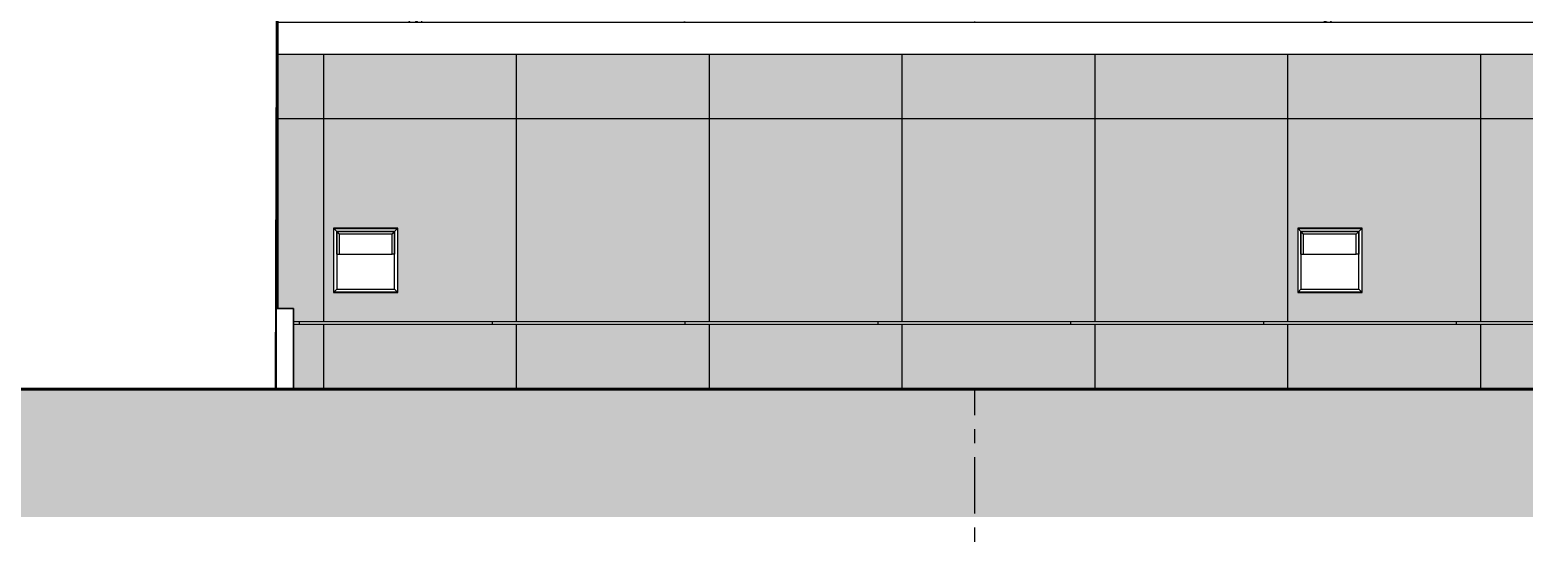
# Model space of a CAD drawing. Header units: millimetres. Extents: x 663313 to 1226001, y 1431724 to 1620898.
# Drawn here: x 852676 to 857326, y 1508335 to 1509922 of the extents above; entities that cross this region are included whole.
import ezdxf
from ezdxf.enums import TextEntityAlignment as Align

# ---------------------------------------------------------------- set-up
doc = ezdxf.new("R2010")
doc.units = ezdxf.units.MM
doc.set_wipeout_variables(frame=1)
for name, pattern in [('CENTER', [50.800000000000004, 31.75, -6.35, 6.35, -6.35]), ('DPA_Grid _ Level 100', [1000, 550, -160, 130, -160]), ('TA_GL_000.70000', [1.925, 0.7, -0.175, 0.175, -0.175, 0.7])]:
    doc.linetypes.add(name, pattern=pattern)
doc.layers.add('000 - 0_HIDE_OBJ_FRAMING_DEF_SUB', color=7, linetype='Continuous', plot=False)
for name, color, linetype in [('000 - 0_SYM_DWG_GRIDLINE_MAIN_COLOR_251', 7, 'Continuous'), ('000 - 0_SYM_DWG_GROUND_MAIN_COLOR_40', 7, 'Continuous'), ('000 - 0_SYM_DWG_SLOPE-SYM_TEXT_COLOR_3', 7, 'Continuous'), ('000 - CONCRETE_COL_HATCH_', 7, 'Continuous'), ('000 - CONCRETE_COL_WIPEOUT_', 7, 'Continuous'), ('000 - CONCRETE_EX_BUILDING_CUT_COLOR_5', 7, 'Continuous'), ('000 - CONCRETE_EX_BUILDING_MAIN_COLOR_1', 7, 'Continuous'), ('000 - CONCRETE_EX_BUILDING_WIPEOUT_', 7, 'Continuous'), ('000 - GRID', 7, 'CENTER')]:
    doc.layers.add(name, color=color, linetype=linetype)
doc.layers.add('000 - CONCRETE_EX_BUILDING_CUT_COLOR_40', color=7, linetype='Continuous', lineweight=120)
doc.layers.add('A-GENM', color=7, linetype='Continuous', lineweight=9)
doc.styles.add('Arial', font='arial.ttf')
doc.styles.add('TA', font='', dxfattribs={"height": 4.5})
doc.styles.get('TA').set_extended_font_data('Cordia New')
pattern_1 = [(0, (-38314.85896051279, -101200.0000000001), (35.282, 70.564), [7.823, -62.74100000000001])]
pattern_2 = [(90, (-40409.52796051279, -1.01863406598568e-10), (-600, 3.673940397442059e-14), [])]

# ---------------------------------------------------------------- blocks, each defined once
blk = doc.blocks.new('DPA_CP_Fence Type D _4150_ - Fence Post Left-Right w MRTA Logo-24314260-ENT 4 ELE-2 sheet')
at = {"layer": '000 - CONCRETE_EX_BUILDING_MAIN_COLOR_1', "color": 7}
for p, q in [((-145914.305634116, 103125.0000000002), (-145914.305634116, 101450.0000000002)), ((-145914.305634116, 103125.0000000001), (-145839.305634116, 103125.0000000001)), ((-145839.305634116, 103125.0000000001), (-145764.305634116, 103125.0000000001)), ((-145764.305634116, 101450.0000000002), (-145764.305634116, 103125.0000000002)), ((-145864.3056341159, 103025.0000000002), (-145864.3056341159, 101475.0000000002)), ((-145814.3056341159, 101475.0000000002), (-145814.3056341159, 103025.0000000002)), ((-145840.8056341158, 102365.4817442895), (-145840.8056341159, 102370.0000000001)), ((-145837.8056341158, 102370.0000000001), (-145837.8056341159, 102365.4817442895)), ((-145840.8056341159, 102249.9999999783), (-145840.8056341159, 102313.7375508806)), ((-145837.8056341159, 102313.7375508806), (-145837.8056341159, 102249.9999999783)), ((-145840.8056341159, 102186.2624490033), (-145840.8056341159, 102249.9999999783)), ((-145837.8056341159, 102249.9999999783), (-145837.8056341159, 102186.2624490033)), ((-145840.8056341159, 102130.0000000001), (-145840.8056341159, 102134.5182557106)), ((-145837.8056341159, 102134.5182557106), (-145837.8056341158, 102130.0000000001))]:
    blk.add_line(p, q, dxfattribs=at)
at = {"layer": '000 - CONCRETE_EX_BUILDING_MAIN_COLOR_1', "color": 7, "lineweight": 70}
for p, q in [((-145840.3056341159, 103025.0000000001), (-145840.3056341159, 101475.0000000001)), ((-145838.3056341158, 103025.0000000001), (-145840.3056341159, 103025.0000000001)), ((-145838.3056341158, 101475.0000000001), (-145838.3056341158, 103025.0000000001)), ((-145837.8056341159, 102365.4817442895), (-145840.8056341159, 102365.4817442895)), ((-145840.8056341159, 102365.4817442895), (-145840.8056341159, 102313.7375508806)), ((-145837.8056341159, 102313.7375508806), (-145837.8056341159, 102365.4817442895)), ((-145840.8056341159, 102313.7375508806), (-145837.8056341159, 102313.7375508806)), ((-145837.8056341159, 102186.2624490033), (-145840.8056341159, 102186.2624490033)), ((-145840.8056341159, 102186.2624490033), (-145840.8056341159, 102134.5182557106)), ((-145837.8056341159, 102134.5182557106), (-145837.8056341159, 102186.2624490033)), ((-145840.8056341159, 102134.5182557106), (-145837.8056341159, 102134.5182557106)), ((-145840.3056341159, 101475.0000000001), (-145838.3056341158, 101475.0000000001))]:
    blk.add_line(p, q, dxfattribs=at)
at = {"layer": '000 - CONCRETE_EX_BUILDING_MAIN_COLOR_1', "color": 7, "flags": 128}
for points in [[(-145914.3056341161, 103125.0000000002), (-145910.2467086969, 103127.9192107303), (-145906.0742926918, 103130.6737726782), (-145901.7950610762, 103133.2592791323), (-145897.4158597078, 103135.6715938338), (-145892.9436943746, 103137.906857594), (-145888.3857195872, 103139.9614944674), (-145883.7492271329, 103141.8322174736), (-145879.0416344106, 103143.5160338547), (-145874.2704725644, 103145.0102498636), (-145869.4433744354, 103146.3124750736), (-145864.5680623509, 103147.4206262022), (-145859.6523357703, 103148.3329304438), (-145854.7040588075, 103149.0479283062), (-145849.73114765, 103149.5644759456), (-145844.7415578947, 103149.8817469958), (-145839.7432718211, 103149.9992338908), (-145839.305634116, 103150.0000000002)], [(-145839.305634116, 103150.0000000002), (-145834.3069673427, 103149.9000133328), (-145829.3162973698, 103149.600213288), (-145824.3416082049, 103149.1010794819), (-145819.3908582893, 103148.4034104222), (-145814.4719677666, 103147.5083222304), (-145809.5928058126, 103146.4172468567), (-145804.7611780455, 103145.1319297891), (-145799.984814039, 103143.6544272605), (-145795.2713549566, 103141.9871029599), (-145790.6283413274, 103140.1326242506), (-145786.0632009828, 103138.0939579027), (-145781.5832371733, 103135.8743653476), (-145777.1956168856, 103133.4773974599), (-145772.9073593759, 103130.9068888769), (-145768.7253249416, 103128.1669518639), (-145764.6562039457, 103125.2619697357), (-145764.305634116, 103125.0000000002)], [(-145864.3056341159, 103025.0000000002), (-145864.2856367825, 103025.9997333549), (-145864.2256767735, 103026.9978673494), (-145864.1258500123, 103027.9928051824), (-145863.9863162003, 103028.9829551656), (-145863.807298562, 103029.9667332701), (-145863.5890834872, 103030.9425656609), (-145863.3320200737, 103031.9088912143), (-145863.036519568, 103032.8641640156), (-145862.7030547079, 103033.8068558321), (-145862.332158966, 103034.7354585579), (-145861.9244256965, 103035.6484866269), (-145861.4805071854, 103036.5444793887), (-145861.0011136079, 103037.4220034463), (-145860.4870118913, 103038.2796549482), (-145859.9390244887, 103039.1160618351)], [(-145859.358028063, 103039.9298860343), (-145858.7449520847, 103040.7198256007), (-145858.1007773445, 103041.4846167995), (-145857.4265343844, 103042.223036128), (-145856.7233018496, 103042.9339022727), (-145855.992204762, 103043.6160779995), (-145855.234412721, 103044.2684719727), (-145854.4511380321, 103044.8900405011), (-145853.6436337678, 103045.4797892077), (-145852.8131917627, 103046.0367746204), (-145851.9611405467, 103046.5601056813), (-145851.0888432203, 103047.0489451723), (-145850.1976952729, 103047.5025110546), (-145849.2891223511, 103047.9200777195), (-145848.3645779779, 103048.3009771494), (-145847.4255412269, 103048.6445999864)], [(-145846.4735143568, 103048.9503965074), (-145845.5100204072, 103049.2178775032), (-145844.5366007632, 103049.4466150611), (-145843.5548126884, 103049.6362432499), (-145842.5662268344, 103049.786458705), (-145841.5724247276, 103049.8970211136), (-145840.5749962393, 103049.9677535996), (-145839.5755370424, 103049.998543006), (-145838.5756460584, 103049.9893400762), (-145837.5769228996, 103049.9401595332), (-145836.5809653099, 103049.8510800552), (-145835.5893666092, 103049.7222441503), (-145834.6037131436, 103049.5538579287), (-145833.6255817486, 103049.3461907722), (-145832.6565372257, 103049.099574904), (-145831.6981298394, 103048.814404857), (-145830.7518928372, 103048.4911368423), (-145829.8193399963, 103048.1302880199), (-145828.9019632023, 103047.7324356709), (-145828.0012300624, 103047.298216274), (-145827.1185815576, 103046.8283244879), (-145826.2554297371, 103046.323512039), (-145825.4131554596, 103045.7845865197), (-145824.5931061846, 103045.2124100957), (-145823.7965938156, 103044.6078981273), (-145823.0248926027, 103043.9720177047), (-145822.2792371032, 103043.305786101), (-145821.5608202069, 103042.6102691445), (-145820.8707912274, 103041.886579514), (-145820.210254064, 103041.1358749586), (-145819.5802654352, 103040.3593564453), (-145818.9818331885, 103039.5582662383), (-145818.4159146876, 103038.7338859109), (-145817.8834152817, 103037.8875342957), (-145817.385186856, 103037.0205653749), (-145816.9220264699, 103036.1343661138), (-145816.4946750811, 103035.230354242), (-145816.1038163607, 103034.3099759858), (-145815.7500755992, 103033.3747037541), (-145815.4340187064, 103032.4260337829), (-145815.156151306, 103031.4654837417), (-145814.9169179264, 103030.4945903058), (-145814.7167012901, 103029.5149066976), (-145814.555821701, 103028.5280002017), (-145814.4345365319, 103027.5354496581), (-145814.3530398136, 103026.5388429359), (-145814.3114619231, 103025.5397743933)], [(-145832.1377538752, 101451.049603493), (-145833.1012478246, 101450.7821224972), (-145834.0746674687, 101450.5533849393), (-145835.0564555434, 101450.3637567505), (-145836.0450413975, 101450.2135412954), (-145837.0388435043, 101450.1029788867), (-145838.0362719926, 101450.0322464008), (-145839.0357311894, 101450.0014569944), (-145840.0356221735, 101450.0106599242), (-145841.0343453323, 101450.0598404672), (-145842.030302922, 101450.1489199452), (-145843.0219016227, 101450.2777558501), (-145844.0075550883, 101450.4461420717), (-145844.9856864833, 101450.6538092282), (-145845.9547310061, 101450.9004250964), (-145846.9131383924, 101451.1855951434), (-145847.8593753947, 101451.508863158), (-145848.7919282356, 101451.8697119805), (-145849.7093050296, 101452.2675643295), (-145850.6100381694, 101452.7017837264), (-145851.4926866743, 101453.1716755125), (-145852.3558384948, 101453.6764879614), (-145853.1981127722, 101454.2154134807), (-145854.0181620473, 101454.7875899047), (-145854.8146744163, 101455.3921018731), (-145855.5863756291, 101456.0279822957), (-145856.3320311286, 101456.6942138994), (-145857.050448025, 101457.3897308559), (-145857.7404770044, 101458.1134204864), (-145858.4010141679, 101458.8641250418), (-145859.0310027967, 101459.640643555), (-145859.6294350434, 101460.4417337621), (-145860.1953535442, 101461.2661140895), (-145860.7278529502, 101462.1124657047), (-145861.2260813758, 101462.9794346255), (-145861.689241762, 101463.8656338866), (-145862.1165931507, 101464.7696457584), (-145862.5074518712, 101465.6900240146), (-145862.8611926326, 101466.6252962463), (-145863.1772495254, 101467.5739662175), (-145863.4551169259, 101468.5345162587), (-145863.6943503054, 101469.5054096946), (-145863.8945669418, 101470.4850933028), (-145864.055446531, 101471.4719997987), (-145864.1767316999, 101472.4645503423), (-145864.2582284183, 101473.4611570644), (-145864.2998063088, 101474.4602256071)], [(-145819.2532401688, 101460.0701139661), (-145819.8663161471, 101459.2801743997), (-145820.5104908874, 101458.5153832009), (-145821.1847338474, 101457.7769638724), (-145821.8879663823, 101457.0660977277), (-145822.6190634699, 101456.3839220009), (-145823.376855511, 101455.7315280277), (-145824.1601301999, 101455.1099594993), (-145824.9676344641, 101454.5202107927), (-145825.7980764692, 101453.96322538), (-145826.6501276851, 101453.4398943191), (-145827.5224250116, 101452.9510548281), (-145828.413572959, 101452.4974889458), (-145829.3221458808, 101452.0799222809), (-145830.246690254, 101451.699022851), (-145831.185727005, 101451.355400014)], [(-145814.3056341159, 101475.0000000002), (-145814.3256314494, 101474.0002666455), (-145814.3855914584, 101473.002132651), (-145814.4854182196, 101472.007194818), (-145814.6249520316, 101471.0170448348), (-145814.8039696699, 101470.0332667303), (-145815.0221847446, 101469.0574343395), (-145815.2792481582, 101468.0911087861), (-145815.5747486639, 101467.1358359848), (-145815.908213524, 101466.1931441683), (-145816.2791092659, 101465.2645414425), (-145816.6868425354, 101464.3515133735), (-145817.1307610465, 101463.4555206116), (-145817.610154624, 101462.5779965541), (-145818.1242563406, 101461.7203450522), (-145818.6722437432, 101460.8839381653)]]:
    blk.add_lwpolyline(points, dxfattribs=at)
at = {"layer": '000 - CONCRETE_EX_BUILDING_MAIN_COLOR_1', "color": 7, "lineweight": 70}
for centre, radius, start, end in [((-145839.3056341158, 103025.0000000001), 25, 0, 180), ((-145839.3056341158, 103025.0000000001), 24.9999999999709, 180, 0), ((-145839.3056341158, 101475.0000000001), 25, 0, 180), ((-145839.3056341158, 101475.0000000001), 24.9999999999709, 180, 0)]:
    blk.add_arc(centre, radius, start, end, dxfattribs=at)
blk = doc.blocks.new('Rectangular Mullion - Mullion_Beam 300x400-20190462-ENT 4 ELE-2 sheet')
at = {"layer": '000 - CONCRETE_EX_BUILDING_MAIN_COLOR_1', "color": 7, "lineweight": 35}
for p, q in [((-145989.3056341159, 101450.0000000001), (-145989.3056341159, 101200.0000000001)), ((-145689.3056341159, 101450.0000000001), (-145989.3056341159, 101450.0000000001)), ((-145689.3056341159, 101200.0000000001), (-145689.3056341159, 101450.0000000001))]:
    blk.add_line(p, q, dxfattribs=at)
blk = doc.blocks.new('DPA_LIGHTING_WALL MOUNT_WLL711_A - PASITO_Asymmetrical 150_x90_-23669883-ENT 4 ELE-2 sheet')
at = {"layer": '000 - CONCRETE_EX_BUILDING_MAIN_COLOR_1', "color": 7}
for p, q in [((-136364.1887421371, 101700.0000000001), (-136564.188742137, 101700.0000000001)), ((-136564.188742137, 101700.0000000001), (-136564.188742137, 101500.0000000001)), ((-136563.188742137, 101501.0000000001), (-136563.188742137, 101699.0000000001)), ((-136554.188742137, 101690.0000000001), (-136563.188742137, 101699.0000000001)), ((-136563.188742137, 101699.0000000001), (-136365.1887421371, 101699.0000000001)), ((-136554.188742137, 101690.0000000001), (-136554.188742137, 101510.0000000001)), ((-136374.1887421371, 101690.0000000001), (-136554.188742137, 101690.0000000001)), ((-136554.188742137, 101690.0000000001), (-136374.1887421371, 101690.0000000001)), ((-136554.188742137, 101690.0000000001), (-136547.0360410173, 101681.0205778178)), ((-136554.188742137, 101619.474784408), (-136554.188742137, 101690.0000000001)), ((-136382.0360410173, 101681.0205778178), (-136547.0360410173, 101681.0205778178)), ((-136547.0360410173, 101681.0205778178), (-136547.0360410173, 101619.4383100084)), ((-136382.0360410173, 101681.0205778178), (-136374.1887421371, 101690.0000000001)), ((-136382.0360410173, 101619.4383100084), (-136382.0360410173, 101681.0205778178)), ((-136365.1887421371, 101699.0000000001), (-136374.1887421371, 101690.0000000001)), ((-136374.1887421371, 101510.0000000001), (-136374.1887421371, 101690.0000000001)), ((-136374.1887421371, 101690.0000000001), (-136374.1887421371, 101619.474784408)), ((-136365.1887421371, 101699.0000000001), (-136365.1887421371, 101501.0000000001)), ((-136364.1887421371, 101500.0000000001), (-136364.1887421371, 101700.0000000001)), ((-136554.188742137, 101619.474784408), (-136547.0360410173, 101619.4383100084)), ((-136547.0360410173, 101619.4383100084), (-136382.0360410173, 101619.4383100084)), ((-136374.1887421371, 101619.474784408), (-136382.0360410173, 101619.4383100084)), ((-136564.188742137, 101500.0000000001), (-136364.1887421371, 101500.0000000001)), ((-136563.188742137, 101501.0000000001), (-136554.188742137, 101510.0000000001)), ((-136365.1887421371, 101501.0000000001), (-136563.188742137, 101501.0000000001)), ((-136554.188742137, 101510.0000000001), (-136374.1887421371, 101510.0000000001)), ((-136365.1887421371, 101501.0000000001), (-136374.1887421371, 101510.0000000001))]:
    blk.add_line(p, q, dxfattribs=at)
blk = doc.blocks.new('A$Cc320a9d8')
at = {"layer": '000 - CONCRETE_EX_BUILDING_MAIN_COLOR_1', "color": 7}
blk.add_line((-39984.78632178856, 249.9999999999854), (-39984.78632178856, 1800.000000000015), dxfattribs=at)
at = {"color": 7}
blk.add_wipeout([(-18104.78632172384, 1140), (-18104.786321723608, 1140), (-18104.786321723608, 1140), (-19434.814933882524, 1140), (-19434.814933882524, 1299.9980868294078), (-20184.814933882524, 1299.9980868294078), (-20184.814933882524, 1140), (-39788.1593641478, 1140), (-39788.159364147796, 1.9999999999417923), (-18054.78632172361, 1.9999999999417923), (-18054.786321723608, 199.9999999999709), (-18064.78632172128, 199.9999999999709), (-18064.78632172128, 209.99999999996726), (-18054.786321723608, 209.99999999996726), (-18054.786321723608, 840), (-18104.78632172384, 840)], dxfattribs=at).dxf.layer = '000 - CONCRETE_EX_BUILDING_WIPEOUT_'
at = {"layer": '000 - CONCRETE_EX_BUILDING_MAIN_COLOR_1'}
h = blk.add_hatch(dxfattribs=at)
h.set_pattern_fill('FP_24', style=0, pattern_type=2)
h.set_pattern_definition(pattern_1)
h.paths.add_polyline_path([(-28403.65635037771, 840.000000000131), (-20910.00474253879, 840.000000000131), (-20910.00474253879, 1040.000000000131), (-39781.99358223588, 1040.000000000131), (-39781.99358223588, 840.000000000131), (-28518.52394278976, 840.000000000131)])
h = blk.add_hatch(dxfattribs=at)
h.set_pattern_fill('FP_29', style=0, pattern_type=2)
h.set_pattern_definition(pattern_2)
h.paths.add_polyline_path([(-28403.65635037771, 840.000000000131), (-20910.00474253879, 840.000000000131), (-20910.00474253879, 1040.000000000131), (-39781.99358223588, 1040.000000000131), (-39781.99358223588, 840.000000000131), (-28518.52394278976, 840.000000000131)])
h = blk.add_hatch(dxfattribs=at)
h.set_pattern_fill('FP_24', style=0, pattern_type=2)
h.set_pattern_definition(pattern_1)
h.paths.add_polyline_path([(-31275.3461606768, 1.309672370553017e-10), (-22479.55273119593, 1.309672370553017e-10), (-22479.55273119593, 10.00000000011642), (-22029.55273119593, 10.00000000011642), (-22029.55273119593, 1.309672370553017e-10), (-20810.00474253856, 1.309672370553017e-10), (-20810.00474253856, 200.000000000131), (-39734.62859462854, 200.000000000131), (-39734.62859462854, 1.309672370553017e-10), (-34179.55273119593, 1.309672370553017e-10), (-34179.55273119593, 10.00000000011642), (-33729.55273119593, 10.00000000011642), (-33729.55273119593, 1.309672370553017e-10), (-31390.21375308884, 1.309672370553017e-10)])
h.paths.add_polyline_path([(-33342.96282409201, 210.000000000131), (-20810.00474253856, 210.000000000131), (-20810.00474253856, 840.000000000131), (-39781.99358223588, 840.000000000131), (-39781.99358223588, 250.0000000001164), (-39734.62859462854, 250.0000000001164), (-39734.62859462854, 210.000000000131), (-33410.51170264976, 210.000000000131)])
h.paths.add_polyline_path([(-39410.51170264976, 301.000000000131), (-39608.51170264999, 301.000000000131), (-39608.51170264999, 499.0000000001164), (-39410.51170264976, 499.0000000001164), (-39410.51170264976, 310.0000000001019)])
h.paths.add_polyline_path([(-36599.51170264976, 301.000000000131), (-36608.51170264976, 301.000000000131), (-36608.51170264976, 499.000000000131), (-36410.51170264976, 499.000000000131), (-36410.51170264976, 301.000000000131), (-36419.51170264976, 301.000000000131)])
h.paths.add_polyline_path([(-30608.51170264976, 301.000000000131), (-30608.51170264976, 499.000000000131), (-30410.51170264976, 499.000000000131), (-30410.51170264976, 301.000000000131), (-30599.51170264976, 301.000000000131)])
h.paths.add_polyline_path([(-27608.51170264976, 301.0000000001601), (-27608.51170264976, 499.0000000001455), (-27410.51170264976, 499.0000000001455), (-27410.51170264976, 301.0000000001601), (-27599.51170264976, 301.0000000001601)])
h.paths.add_polyline_path([(-33410.51170264976, 301.0000000001601), (-33608.51170264976, 301.0000000001601), (-33608.51170264976, 499.0000000001455), (-33410.51170264976, 499.0000000001455), (-33410.51170264976, 310.0000000001455)])
h.paths.add_polyline_path([(-24608.51170264976, 301.0000000001601), (-24608.51170264976, 499.0000000001746), (-24410.51170264976, 499.0000000001746), (-24410.51170264976, 301.0000000001601), (-24599.51170264976, 301.0000000001601)])
h.paths.add_polyline_path([(-21419.51170264976, 301.0000000001746), (-21608.51170264976, 301.0000000001746), (-21608.51170264976, 499.0000000001892), (-21410.51170264976, 499.0000000001892), (-21410.51170264976, 301.0000000001746)])
h = blk.add_hatch(dxfattribs=at)
h.set_pattern_fill('FP_29', style=0, pattern_type=2)
h.set_pattern_definition(pattern_2)
h.paths.add_polyline_path([(-31275.3461606768, 1.309672370553017e-10), (-22479.55273119593, 1.309672370553017e-10), (-22479.55273119593, 10.00000000011642), (-22029.55273119593, 10.00000000011642), (-22029.55273119593, 1.309672370553017e-10), (-20810.00474253856, 1.309672370553017e-10), (-20810.00474253856, 200.000000000131), (-39734.62859462854, 200.000000000131), (-39734.62859462854, 1.309672370553017e-10), (-34179.55273119593, 1.309672370553017e-10), (-34179.55273119593, 10.00000000011642), (-33729.55273119593, 10.00000000011642), (-33729.55273119593, 1.309672370553017e-10), (-31390.21375308884, 1.309672370553017e-10)])
h.paths.add_polyline_path([(-33342.96282409201, 210.000000000131), (-20810.00474253856, 210.000000000131), (-20810.00474253856, 840.000000000131), (-39781.99358223588, 840.000000000131), (-39781.99358223588, 250.0000000001164), (-39734.62859462854, 250.0000000001164), (-39734.62859462854, 210.000000000131), (-33410.51170264976, 210.000000000131)])
h.paths.add_polyline_path([(-39410.51170264976, 301.000000000131), (-39608.51170264999, 301.000000000131), (-39608.51170264999, 499.0000000001164), (-39410.51170264976, 499.0000000001164), (-39410.51170264976, 310.0000000001019)])
h.paths.add_polyline_path([(-36599.51170264976, 301.000000000131), (-36608.51170264976, 301.000000000131), (-36608.51170264976, 499.000000000131), (-36410.51170264976, 499.000000000131), (-36410.51170264976, 301.000000000131), (-36419.51170264976, 301.000000000131)])
h.paths.add_polyline_path([(-30608.51170264976, 301.000000000131), (-30608.51170264976, 499.000000000131), (-30410.51170264976, 499.000000000131), (-30410.51170264976, 301.000000000131), (-30599.51170264976, 301.000000000131)])
h.paths.add_polyline_path([(-27608.51170264976, 301.0000000001601), (-27608.51170264976, 499.0000000001455), (-27410.51170264976, 499.0000000001455), (-27410.51170264976, 301.0000000001601), (-27599.51170264976, 301.0000000001601)])
h.paths.add_polyline_path([(-33410.51170264976, 301.0000000001601), (-33608.51170264976, 301.0000000001601), (-33608.51170264976, 499.0000000001455), (-33410.51170264976, 499.0000000001455), (-33410.51170264976, 310.0000000001455)])
h.paths.add_polyline_path([(-24608.51170264976, 301.0000000001601), (-24608.51170264976, 499.0000000001746), (-24410.51170264976, 499.0000000001746), (-24410.51170264976, 301.0000000001601), (-24599.51170264976, 301.0000000001601)])
h.paths.add_polyline_path([(-21419.51170264976, 301.0000000001746), (-21608.51170264976, 301.0000000001746), (-21608.51170264976, 499.0000000001892), (-21410.51170264976, 499.0000000001892), (-21410.51170264976, 301.0000000001746)])
h = blk.add_hatch(dxfattribs=at)
h.set_pattern_fill('FP_30', style=0, pattern_type=2)
h.set_pattern_definition([(90, (-39884.7859605127, -1.01863406598568e-10), (-600, 3.673940397442059e-14), [])])
h.paths.add_polyline_path([(-29667.1998669093, 200.000000000131), (-20820.00474253809, 200.000000000131), (-20820.00474253856, 210.000000000131), (-39734.62859462854, 210.000000000131), (-39734.62859462854, 200.000000000131), (-29896.93505173316, 200.000000000131)])
at = {"color": 7}
blk.add_lwpolyline([(-18104.78632172383, 1140), (-18104.7863217236, 1140), (-18104.7863217236, 1140), (-19434.81493388252, 1140), (-19434.81493388252, 1299.998086829408), (-20184.81493388252, 1299.998086829408), (-20184.81493388252, 1140), (-39788.1593641478, 1140), (-39788.15936414779, 1.999999999941792), (-18054.7863217236, 1.999999999941792), (-18054.7863217236, 199.9999999999709), (-18064.78632172127, 199.9999999999709), (-18064.78632172127, 209.9999999999709), (-18054.7863217236, 209.9999999999709), (-18054.7863217236, 840), (-18104.78632172383, 840)], close=True, dxfattribs=at)
at = {"layer": '000 - 0_HIDE_OBJ_FRAMING_DEF_SUB', "color": 7, "linetype": 'DPA_Grid _ Level 100'}
blk.add_line((-52850.23139427649, 0), (0, 0), dxfattribs=at)
at = {"layer": '000 - CONCRETE_EX_BUILDING_MAIN_COLOR_1', "color": 7}
for p, q in [((-39781.99358223588, 249.9999999999854), (-39781.99358223588, 5610)), ((-39784.78632178833, 1800.000000000015), (-39784.78632178833, 249.9999999999854)), ((-20860.00474253856, 1040.000000000015), (-39781.99358223588, 1040.000000000015)), ((-20810.00474253856, 840), (-39781.99358223588, 840)), ((-39734.62859462854, 210.0000000000146), (-20810.00474253856, 210.0000000000146)), ((-20810.00474253856, 200.0000000000146), (-39734.62859462854, 200.0000000000146))]:
    blk.add_line(p, q, dxfattribs=at)
at = {"layer": 'A-GENM', "color": 7}
blk.add_line((-15675.63411691587, 1.999999999941792), (-53101.68953156695, 1.999999999941792), dxfattribs=at)
at = {"layer": '000 - CONCRETE_EX_BUILDING_MAIN_COLOR_1', "color": 7, "lineweight": 70}
blk.add_blockref('DPA_CP_Fence Type D _4150_ - Fence Post Left-Right w MRTA Logo-24314260-ENT 4 ELE-2 sheet', (105954.6770394873, -101200.0000000001), dxfattribs=at)
at = {"layer": '000 - CONCRETE_EX_BUILDING_MAIN_COLOR_1', "color": 7}
for name, p in [('DPA_LIGHTING_WALL MOUNT_WLL711_A - PASITO_Asymmetrical 150_x90_-23669883-ENT 4 ELE-2 sheet', (96954.67703948729, -101200.0000000001)), ('DPA_LIGHTING_WALL MOUNT_WLL711_A - PASITO_Asymmetrical 150_x90_-23669883-ENT 4 ELE-2 sheet', (99954.67703948752, -101200.0000000001)), ('Rectangular Mullion - Mullion_Beam 300x400-20190462-ENT 4 ELE-2 sheet', (105954.6770394873, -101200.0000000001))]:
    blk.add_blockref(name, p, dxfattribs=at)
at = {"color": 7}
blk.add_wipeout([(-39789.72738792439, 1.9999999999417923), (-39782.98130320545, 2449.999999999982), (-44259.78225657089, 2449.999999999982), (-44241.78225657089, 2275), (-44539.78225657136, 2275), (-44521.78225657135, 2100), (-44819.78225657136, 2100), (-44801.782256571125, 1924.9999999999964), (-45099.782256572056, 1924.9999999999964), (-45081.782256572056, 1750.0000000000073), (-45379.782256571125, 1750.0000000000073), (-45361.782256571125, 1575.0000000000146), (-45659.782256571125, 1575.0000000000146), (-45641.782256571125, 1399.9999999999964), (-45939.782256571125, 1399.9999999999964), (-45921.782256571125, 1225), (-46219.782256571816, 1225), (-46201.782256571816, 1050.0000000000182), (-46499.78225657112, 1050.0000000000182), (-46481.782256571125, 874.9999999999964), (-46779.78225657112, 874.9999999999964), (-46761.78225657089, 700.0000000000036), (-47059.78225657159, 700.0000000000036), (-47041.78225657159, 525.0000000000036), (-47339.78225657112, 525.0000000000036), (-47321.78225657112, 350.0000000000109), (-47619.78225657089, 350.0000000000109), (-47601.78225657088, 175), (-47899.78225656995, 175), (-47881.9879708559, 1.9999999999417923)], dxfattribs=at).dxf.layer = '000 - CONCRETE_EX_BUILDING_WIPEOUT_'
at = {"layer": '000 - CONCRETE_EX_BUILDING_CUT_COLOR_5', "color": 7}
blk.add_lwpolyline([(-47881.98797085589, 1.999999999941792), (-39789.72738792438, 1.999999999941792), (-39782.98130320544, 2449.999999999985), (-44259.78225657088, 2449.999999999985)], dxfattribs=at)
blk = doc.blocks.new('A$C3fe2981c')
at = {"layer": '000 - CONCRETE_COL_HATCH_'}
h = blk.add_hatch(dxfattribs=at)
h.set_pattern_fill('AR-CONC', scale=0.05, angle=-2.197154778051754e-15)
h.set_pattern_definition([(49.99999999999999, (0, 0), (455.46167249001, -39.84771384725773), [47.62500000000001, -523.8750000000001]), (355, (0, 0), (-88.10855356242332, 477.6421130975879), [38.10000000000001, -419.1014604250001]), (100.4514447, (37.95501749997493, -3.320633749943227), (367.3531177258832, 437.7943797804878), [40.47502200000001, -445.2256115000001]), (46.18420000000002, (0, 127), (677.6976022303248, -105.1058198318179), [71.43749999999997, -785.8124999999998]), (96.63555760999995, (56.47475000005215, 118.2412499999627), (593.5103351287576, 618.5653114943038), [60.71255785000001, -667.8390204000001]), (351.1841511700001, (0, 127), (593.5103351624426, 618.5653114638317), [57.149917675, -628.6493298]), (21, (63.5, 95.25), (379.0359781728312, -255.662995467719), [47.62500000000001, -523.875]), (326.0000000000001, (63.5, 95.25), (154.5050708691177, 460.4699153057982), [38.1, -419.1]), (71.45144499999999, (95.08633149997331, 73.94475025008433), (533.5410481967904, 204.8069222147631), [40.475022, -445.224844]), (37.50000000000001, (0, 0), (7.721508126479551, 211.3875971828828), [0, -414.02, 0, -425.45, 0, -420.6875]), (7.499999999999998, (0, 0), (167.0491562757644, 250.4514370452988), [0, -242.57, 0, -404.495, 0, -160.3375]), (327.5, (-141.6049999999814, 0), (338.9764879171785, -14.32185998168362), [0, -158.75, 0, -495.3000000000001, 0, -657.2250000000001]), (317.5, (-205.1049999999814, 0), (370.3229534650451, 63.56622758333257), [0, -206.375, 0, -328.93, 0, -466.725])])
h.paths.add_polyline_path([(-3520.000000000349, -4001.041932266671), (-2.328306436538696e-10, -4001.041932266671), (-2.328306436538696e-10, -4.631001502275467e-06), (-3520.000000000349, -4.631001502275467e-06)])
blk = doc.blocks.new('*U4812')
at = {"layer": '000 - 0_SYM_DWG_GRIDLINE_MAIN_COLOR_251', "color": 7, "linetype": 'ByBlock', "ltscale": 5}
blk.add_line((19.99999999999987, -1.485280471089071e-13), (-302.9999999999856, 1.649502500118681e-13), dxfattribs=at)
at = {"layer": '000 - 0_SYM_DWG_GRIDLINE_MAIN_COLOR_251', "color": 7}
blk.add_point((0, 0), dxfattribs=at)
at = {"color": 7, "style": 'TA', "flags": 1}
blk.add_attdef('LOCATION', (5.999999999999999, -6.000000000000001), '', height=4.5, rotation=270, dxfattribs=at)
at = {"layer": '000 - 0_SYM_DWG_SLOPE-SYM_TEXT_COLOR_3', "color": 7, "style": 'Arial'}
blk.add_attdef('GRID-HEAD', text='', height=4.000000000000001, rotation=90.00000000000239, dxfattribs=at).set_placement((39.99999998541665, -2.123439870344063e-13), align=Align.MIDDLE_CENTER)
blk = doc.blocks.new('*U4814')
at = {"layer": '000 - 0_SYM_DWG_GRIDLINE_MAIN_COLOR_251', "color": 7, "linetype": 'ByBlock', "ltscale": 5}
blk.add_line((155.3999999999996, 3.637978807091713e-12), (-495.3999999999966, -3.594504156395586e-12), dxfattribs=at)
at = {"color": 7, "style": 'TA', "flags": 1}
blk.add_attdef('LOCATION', (5.999999999999999, -6.000000000000001), '', height=4.5, rotation=270, dxfattribs=at)
blk = doc.blocks.new('W-1-PP18-ST_ENT4_REV00_20260601-021503_ELEVATION_2_DIMS')
at = {"layer": '000 - GRID', "color": 7, "linetype": 'TA_GL_000.70000'}
for name, p, xscale, yscale, zscale, rotation in [('*U4812', (-12000, 101200.0000000005), 50, 50, 50, 270), ('*U4814', (0, 101200.0000000002), -50.00000000000043, 50.00000000000043, 50.00000000000043, 180)]:
    blk.add_blockref(name, p, dxfattribs=dict(at, xscale=xscale, yscale=yscale, zscale=zscale, rotation=rotation))
blk = doc.blocks.new('*U5405')
at = {"layer": '000 - CONCRETE_COL_HATCH_'}
h = blk.add_hatch(dxfattribs=at)
h.set_pattern_fill('EARTH', scale=0.5, angle=45)
h.set_pattern_definition([(45, (68827.95687402248, -831398.827997531), (0, 4.490128060534577), [3.175, -3.175]), (45, (68827.11497501114, -831397.9860985196), (0, 4.490128060534577), [3.175, -3.175]), (45, (68826.2730759998, -831397.1441995084), (0, 4.490128060534577), [3.175, -3.175]), (135, (68826.2730759998, -831396.5829335008), (-4.490128060534577, 0), [3.175, -3.175]), (135, (68827.11497501114, -831395.7410344894), (-4.490128060534577, 0), [3.175, -3.175]), (135, (68827.95687402248, -831394.8991354781), (-4.490128060534577, 0), [3.175, -3.175])])
h.paths.add_polyline_path([(-1.667805984044525e-10, 1.091393642127514e-11), (34413.97843700752, 0), (34413.97843700752, 397.9999498494435), (0, 397.9999498494435)])

msp = doc.modelspace()

# ---------------------------------------------------------------- linework, layer by layer
at = {"layer": '000 - CONCRETE_EX_BUILDING_CUT_COLOR_40', "color": 7}
msp.add_line((842402.5634017129, 1508805.00114329), (875663.6788681586, 1508805.00114329), dxfattribs=at)

# ---------------------------------------------------------------- block references
at = {"color": 7}
msp.add_blockref('A$C3fe2981c', (857021.0096335574, 1513275.00114329), dxfattribs=at)

# ---------------------------------------------------------------- next in the draw order: block references
msp.add_blockref('W-1-PP18-ST_ENT4_REV00_20260601-021503_ELEVATION_2_DIMS', (867616.0065335924, 1407605.00114329), dxfattribs=at)

# ---------------------------------------------------------------- next in the draw order: block references
msp.add_blockref('A$Cc320a9d8', (893230.792855222, 1508805.00114329), dxfattribs=at)

# ---------------------------------------------------------------- next in the draw order: block references
msp.add_blockref('*U5405', (841890.1923493958, 1508407.00119344), dxfattribs=at)

# ---------------------------------------------------------------- next in the draw order: linework, layer by layer
at = {"layer": '000 - 0_SYM_DWG_GROUND_MAIN_COLOR_40', "color": 7}
msp.add_lwpolyline([(841890.1923493955, 1508805.00114329), (876304.1707864034, 1508805.00114329)], dxfattribs=at)

doc.saveas('drawing.dxf')
